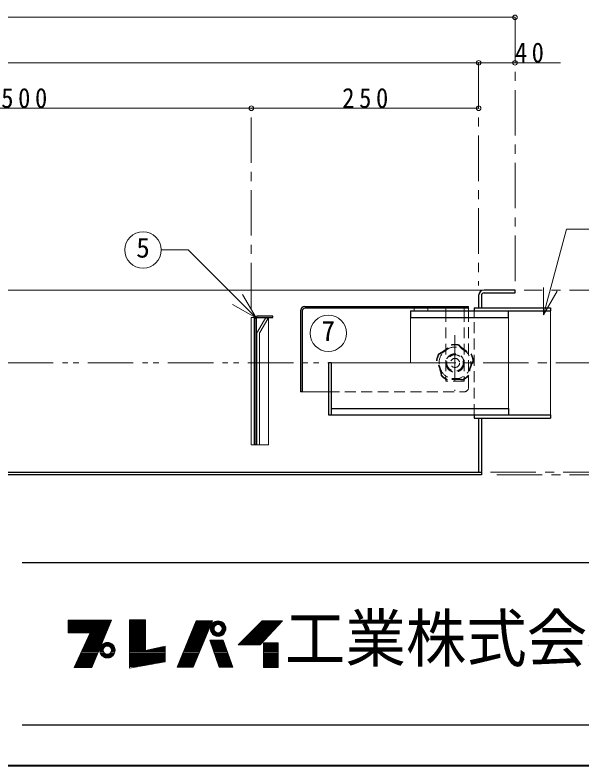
# Model space of a CAD drawing. Units: millimetres at full size, sheet at 1:10; details may follow other scales. Extents: x -2125 to 1925, y -1405 to 1405.
# Drawn here: x -108 to 516, y -1405 to -579 of the extents above; entities that cross this region are included whole.
import ezdxf
from ezdxf.enums import TextEntityAlignment as Align

# ---------------------------------------------------------------- set-up
doc = ezdxf.new("R2010")
doc.units = ezdxf.units.MM
doc.header["$LTSCALE"] = 10
doc.header["$PDMODE"] = 32
doc.header["$PDSIZE"] = 5
for name, pattern in [('CHAIN1', [8, 5, -1, 1, -1]), ('DASHED1', [1.8, 1.2, -0.6]), ('DOUBLE_CHAIN1', [8.8, 5, -1, 0.6, -0.6, 0.6, -1])]:
    doc.linetypes.add(name, pattern=pattern)
doc.layers.add('0-A', color=4, linetype='Continuous', lineweight=9)
doc.styles.add('ＭＳ ゴシック', font='')
doc.styles.get('ＭＳ ゴシック').set_extended_font_data('MS Gothic')

msp = doc.modelspace()

# ---------------------------------------------------------------- linework, layer by layer
at = {"layer": '0-A'}
for p, q in [((-1137.8, -581.98), (442.2, -581.98)), ((402.2, -631.98), (-1097.8, -631.98)), ((492.2, -631.98), (402.2, -631.98)), ((-347.8, -681.98), (152.2, -681.98)), ((152.2, -681.98), (402.2, -681.98)), ((408.2, -881.98), (-1103.8, -881.98)), ((331.2, -904.83), (331.2, -901.83)), ((346.2, -904.83), (346.2, -901.83)), ((155.2, -911.98), (156.36, -911.98)), ((170.95, -911.98), (170.95, -1051.98)), ((327.2, -911.83), (327.2, -961.98)), ((240.2, -961.98), (327.2, -961.98)), ((155.2, -1051.98), (155.95, -1051.98)), ((158.2, -1051.98), (157.45, -1051.98)), ((161.2, -1051.98), (170.95, -1051.98))]:
    msp.add_line(p, q, dxfattribs=at)
at = {"layer": '0-A', "linetype": 'CHAIN1'}
for p, q in [((442.2, -871.98), (442.2, -581.98)), ((402.2, -631.98), (402.2, -876.98)), ((152.2, -901.98), (152.2, -681.98)), ((792.2, -881.98), (452.2, -881.98)), ((376.2, -931.48), (376.2, -992.48)), ((327.2, -961.98), (692.2, -961.98)), ((415.2, -1081.98), (742.2, -1081.98)), ((792.2, -1084.98), (415.2, -1084.98))]:
    msp.add_line(p, q, dxfattribs=at)
at = {"layer": '0-A', "color": 7, "lineweight": 18}
for p, q in [((473.69, -909.03), (498.89, -814.97)), ((498.89, -814.97), (569.25, -814.97)), ((473.69, -909.03), (473.69, -879.03)), ((473.69, -909.03), (488.69, -883.05)), ((157.68, -912.52), (142.68, -886.54)), ((157.68, -912.52), (131.7, -897.52)), ((366.2, -904.83), (366.2, -901.83)), ((386.2, -904.83), (386.2, -901.83)), ((391.2, -904.83), (391.2, -901.83)), ((481.2, -1019.13), (481.2, -904.83)), ((152.2, -911.98), (155.2, -911.98)), ((152.2, -1051.98), (152.2, -911.98)), ((155.2, -911.98), (155.2, -1051.98)), ((159.01, -927.59), (168.02, -911.98)), ((435.2, -911.83), (435.2, -1012.13)), ((158.2, -1051.98), (158.2, -930.59)), ((161.2, -929.79), (161.2, -1051.98)), ((237.2, -993.83), (208.2, -993.83)), ((155.2, -1051.98), (152.2, -1051.98)), ((158.2, -1051.98), (161.2, -1051.98)), ((-49.37, -1245.18), (-1.96, -1245.18)), ((-49.37, -1245.6), (-2.13, -1245.6)), ((-49.37, -1246.23), (-2.39, -1246.23)), ((-23.33, -1296.84), (-1.7, -1244.55)), ((18.25, -1244.34), (18.25, -1297.47)), ((35.68, -1244.34), (18.25, -1244.34)), ((18.25, -1245.18), (35.68, -1245.18)), ((18.25, -1245.6), (35.68, -1245.6)), ((18.25, -1246.23), (35.68, -1246.23)), ((91.54, -1245.39), (70.54, -1296.42)), ((88.39, -1296.42), (109.6, -1245.39)), ((91.2, -1246.23), (109.25, -1246.23)), ((91.54, -1245.39), (109.6, -1245.39)), ((112.25, -1246.23), (119.14, -1246.23)), ((161.89, -1271.85), (186.46, -1245.39)), ((163.36, -1246.23), (185.68, -1246.23)), ((-49.37, -1246.86), (-2.65, -1246.86)), ((-49.37, -1247.49), (-2.91, -1247.49)), ((-49.37, -1248.33), (-3.26, -1248.33)), ((-3.52, -1248.96), (-49.37, -1248.96)), ((-49.37, -1249.59), (-3.78, -1249.59)), ((-49.37, -1250.22), (-4.04, -1250.22)), ((-49.37, -1250.85), (-4.3, -1250.85)), ((-49.37, -1251.48), (-4.56, -1251.48)), ((-49.37, -1251.9), (-4.74, -1251.9)), ((-49.37, -1252.74), (-5.09, -1252.74)), ((-49.37, -1253.37), (-5.35, -1253.37)), ((-49.37, -1254), (-5.61, -1254)), ((-49.37, -1254.63), (-5.87, -1254.63)), ((18.25, -1246.86), (35.68, -1246.86)), ((18.25, -1247.49), (35.68, -1247.49)), ((18.25, -1248.33), (35.68, -1248.33)), ((18.25, -1248.96), (35.68, -1248.96)), ((18.25, -1249.59), (35.68, -1249.59)), ((18.25, -1250.22), (35.68, -1250.22)), ((18.25, -1250.85), (35.68, -1250.85)), ((18.25, -1251.48), (35.68, -1251.48)), ((18.25, -1251.9), (35.68, -1251.9)), ((18.25, -1252.74), (35.68, -1252.74)), ((18.25, -1253.37), (35.68, -1253.37)), ((18.25, -1254), (35.68, -1254)), ((18.25, -1254.63), (35.68, -1254.63)), ((87.76, -1254.63), (105.76, -1254.63)), ((88, -1254), (106.02, -1254)), ((88.26, -1253.37), (106.29, -1253.37)), ((88.52, -1252.74), (106.55, -1252.74)), ((88.86, -1251.9), (106.9, -1251.9)), ((89.04, -1251.48), (107.07, -1251.48)), ((89.3, -1250.85), (107.33, -1250.85)), ((89.55, -1250.22), (107.59, -1250.22)), ((89.81, -1249.59), (107.86, -1249.59)), ((90.07, -1248.96), (108.12, -1248.96)), ((90.33, -1248.33), (108.38, -1248.33)), ((90.68, -1247.49), (108.73, -1247.49)), ((90.94, -1246.86), (108.97, -1246.86)), ((107.19, -1254), (111.19, -1254)), ((107.23, -1253.16), (111.27, -1253.16)), ((107.41, -1252.11), (111.61, -1252.11)), ((107.8, -1250.85), (112.48, -1250.85)), ((108.19, -1250.01), (113.61, -1250.01)), ((108.85, -1248.96), (122.54, -1248.96)), ((109.55, -1248.12), (121.83, -1248.12)), ((110.77, -1247.07), (120.61, -1247.07)), ((123.2, -1250.01), (117.77, -1250.01)), ((123.59, -1250.85), (118.91, -1250.85)), ((123.98, -1252.11), (119.78, -1252.11)), ((124.15, -1253.16), (120.11, -1253.16)), ((120.19, -1254), (124.19, -1254)), ((154.96, -1254.63), (177.88, -1254.63)), ((155.59, -1254), (178.47, -1254)), ((156.22, -1253.37), (179.11, -1253.37)), ((156.85, -1252.74), (179.64, -1252.74)), ((157.69, -1251.9), (180.42, -1251.9)), ((158.11, -1251.48), (180.81, -1251.48)), ((158.74, -1250.85), (181.39, -1250.85)), ((159.37, -1250.22), (181.98, -1250.22)), ((160, -1249.59), (182.56, -1249.59)), ((160.63, -1248.96), (183.15, -1248.96)), ((161.26, -1248.33), (183.73, -1248.33)), ((162.1, -1247.49), (184.51, -1247.49)), ((162.73, -1246.86), (185.1, -1246.86)), ((-49.37, -1255.26), (-6.13, -1255.26)), ((-49.37, -1255.89), (-6.39, -1255.89)), ((-49.37, -1256.52), (-6.65, -1256.52)), ((-49.37, -1257.15), (-6.91, -1257.15)), ((-49.37, -1257.78), (-7.17, -1257.78)), ((-25.01, -1258.62), (-49.37, -1258.62)), ((-42.65, -1296.84), (-25.01, -1258.62)), ((-8.99, -1262.19), (-26.66, -1262.19)), ((-8.73, -1261.56), (-26.36, -1261.56)), ((-8.39, -1260.72), (-25.98, -1260.72)), ((-8.13, -1260.09), (-25.69, -1260.09)), ((-7.78, -1259.25), (-25.3, -1259.25)), ((-7.52, -1258.62), (-25.01, -1258.62)), ((18.25, -1255.26), (35.68, -1255.26)), ((18.25, -1255.89), (35.68, -1255.89)), ((18.25, -1256.52), (35.68, -1256.52)), ((18.25, -1257.15), (35.68, -1257.15)), ((18.25, -1257.78), (35.68, -1257.78)), ((18.25, -1258.62), (35.68, -1258.62)), ((18.25, -1259.25), (35.68, -1259.25)), ((18.25, -1260.09), (35.68, -1260.09)), ((18.25, -1260.72), (35.68, -1260.72)), ((18.25, -1261.56), (35.68, -1261.56)), ((18.25, -1262.19), (35.68, -1262.19)), ((84.63, -1262.19), (102.62, -1262.19)), ((84.89, -1261.56), (102.88, -1261.56)), ((85.23, -1260.72), (103.23, -1260.72)), ((85.49, -1260.09), (103.49, -1260.09)), ((85.84, -1259.25), (103.84, -1259.25)), ((86.1, -1258.62), (104.1, -1258.62)), ((86.44, -1257.78), (104.45, -1257.78)), ((86.7, -1257.15), (104.71, -1257.15)), ((86.96, -1256.52), (104.98, -1256.52)), ((87.22, -1255.89), (105.24, -1255.89)), ((87.48, -1255.26), (105.5, -1255.26)), ((107.26, -1255.05), (111.32, -1255.05)), ((107.46, -1256.1), (111.71, -1256.1)), ((107.8, -1257.15), (112.48, -1257.15)), ((108.3, -1258.2), (114.08, -1258.2)), ((109.01, -1259.25), (122.38, -1259.25)), ((109.76, -1260.09), (121.62, -1260.09)), ((111.42, -1261.35), (119.96, -1261.35)), ((113.42, -1262.19), (117.97, -1262.19)), ((123.08, -1258.2), (117.31, -1258.2)), ((123.59, -1257.15), (118.91, -1257.15)), ((123.93, -1256.1), (119.67, -1256.1)), ((124.13, -1255.05), (120.07, -1255.05)), ((147.4, -1262.19), (170.86, -1262.19)), ((148.03, -1261.56), (171.45, -1261.56)), ((148.87, -1260.72), (172.23, -1260.72)), ((149.5, -1260.09), (172.81, -1260.09)), ((150.34, -1259.25), (173.59, -1259.25)), ((150.97, -1258.62), (174.18, -1258.62)), ((151.81, -1257.78), (174.96, -1257.78)), ((152.44, -1257.15), (175.54, -1257.15)), ((153.07, -1256.52), (176.13, -1256.52)), ((153.7, -1255.89), (176.71, -1255.89)), ((154.33, -1255.26), (177.3, -1255.26)), ((-30.63, -1270.8), (-12.56, -1270.8)), ((-12.12, -1269.75), (-30.14, -1269.75)), ((-11.69, -1268.7), (-29.66, -1268.7)), ((-11.34, -1267.86), (-29.27, -1267.86)), ((-28.79, -1266.81), (-10.91, -1266.81)), ((-10.56, -1265.97), (-28.4, -1265.97)), ((-10.21, -1265.13), (-27.95, -1265.13)), ((-27.53, -1264.08), (-9.78, -1264.08)), ((-9.43, -1263.24), (-27.14, -1263.24)), ((-11.03, -1270.8), (-1.19, -1270.8)), ((-9.04, -1269.75), (-3.18, -1269.75)), ((18.25, -1263.24), (35.68, -1263.24)), ((18.25, -1264.08), (35.68, -1264.08)), ((18.25, -1265.13), (35.68, -1265.13)), ((18.25, -1265.97), (35.68, -1265.97)), ((18.25, -1266.81), (35.68, -1266.81)), ((18.25, -1267.86), (35.68, -1267.86)), ((18.25, -1268.7), (35.68, -1268.7)), ((18.25, -1269.75), (35.68, -1269.75)), ((18.25, -1270.8), (35.68, -1270.8)), ((81.09, -1270.8), (99.04, -1270.8)), ((81.52, -1269.75), (99.48, -1269.75)), ((81.95, -1268.7), (99.91, -1268.7)), ((82.3, -1267.86), (100.26, -1267.86)), ((82.72, -1266.81), (100.7, -1266.81)), ((83.07, -1265.97), (101.05, -1265.97)), ((83.42, -1265.13), (101.4, -1265.13)), ((83.85, -1264.08), (101.83, -1264.08)), ((84.2, -1263.24), (102.18, -1263.24)), ((106.53, -1266.81), (121.23, -1266.81)), ((106.89, -1267.86), (121.62, -1267.86)), ((107.18, -1268.7), (121.93, -1268.7)), ((107.55, -1269.75), (122.31, -1269.75)), ((107.91, -1270.8), (122.7, -1270.8)), ((132.07, -1296.21), (121.15, -1266.6)), ((138.79, -1270.8), (162.87, -1270.8)), ((139.84, -1269.75), (163.84, -1269.75)), ((140.89, -1268.7), (164.82, -1268.7)), ((141.73, -1267.86), (165.6, -1267.86)), ((142.78, -1266.81), (166.57, -1266.81)), ((143.62, -1265.97), (167.35, -1265.97)), ((144.46, -1265.13), (168.13, -1265.13)), ((145.51, -1264.08), (169.11, -1264.08)), ((146.35, -1263.24), (169.89, -1263.24)), ((165.67, -1270.8), (181.63, -1270.8)), ((-15.86, -1278.78), (-34.31, -1278.78)), ((-15.42, -1277.73), (-33.83, -1277.73)), ((-33.44, -1276.89), (-15.08, -1276.89)), ((-14.64, -1275.84), (-32.96, -1275.84)), ((-14.12, -1274.58), (-32.37, -1274.58)), ((-13.69, -1273.53), (-31.89, -1273.53)), ((-13.34, -1272.69), (-31.5, -1272.69)), ((-12.9, -1271.64), (-31.02, -1271.64)), ((-14.61, -1277.73), (-10.61, -1277.73)), ((-14.57, -1276.89), (-10.53, -1276.89)), ((-14.54, -1278.78), (-10.48, -1278.78)), ((-14.39, -1275.84), (-10.19, -1275.84)), ((-14, -1274.58), (-9.32, -1274.58)), ((-13.5, -1273.53), (-7.72, -1273.53)), ((-12.95, -1272.69), (0.74, -1272.69)), ((-12.04, -1271.64), (-0.18, -1271.64)), ((1.28, -1273.53), (-4.49, -1273.53)), ((1.79, -1274.58), (-2.89, -1274.58)), ((2.18, -1275.84), (-2.02, -1275.84)), ((2.33, -1278.78), (-1.73, -1278.78)), ((2.35, -1276.89), (-1.69, -1276.89)), ((-1.61, -1277.73), (2.39, -1277.73)), ((18.25, -1271.64), (35.68, -1271.64)), ((18.25, -1272.69), (35.68, -1272.69)), ((18.25, -1273.53), (35.68, -1273.53)), ((18.25, -1274.58), (35.68, -1274.58)), ((18.25, -1275.84), (35.68, -1275.84)), ((18.25, -1276.89), (35.68, -1276.89)), ((18.25, -1277.73), (35.68, -1277.73)), ((18.25, -1278.78), (57.31, -1278.78)), ((57.31, -1277.73), (37.56, -1277.73)), ((57.31, -1276.89), (41.32, -1276.89)), ((57.31, -1275.84), (46.03, -1275.84)), ((57.31, -1274.58), (51.67, -1274.58)), ((77.8, -1278.78), (95.72, -1278.78)), ((78.23, -1277.73), (96.16, -1277.73)), ((78.58, -1276.89), (96.51, -1276.89)), ((79.01, -1275.84), (96.95, -1275.84)), ((79.53, -1274.58), (97.47, -1274.58)), ((79.96, -1273.53), (97.91, -1273.53)), ((80.31, -1272.69), (98.26, -1272.69)), ((80.74, -1271.64), (98.69, -1271.64)), ((108.2, -1271.64), (123.01, -1271.64)), ((108.57, -1272.69), (123.4, -1272.69)), ((108.86, -1273.53), (123.71, -1273.53)), ((109.23, -1274.58), (124.1, -1274.58)), ((109.66, -1275.84), (124.56, -1275.84)), ((110.03, -1276.89), (124.95, -1276.89)), ((110.32, -1277.73), (125.26, -1277.73)), ((110.69, -1278.78), (125.64, -1278.78)), ((137.74, -1271.85), (161.89, -1271.85)), ((165.67, -1271.64), (181.63, -1271.64)), ((165.67, -1272.69), (181.63, -1272.69)), ((165.67, -1273.53), (181.63, -1273.53)), ((165.67, -1274.58), (181.63, -1274.58)), ((165.67, -1275.84), (181.63, -1275.84)), ((165.67, -1276.89), (181.63, -1276.89)), ((165.67, -1277.73), (181.63, -1277.73)), ((165.67, -1278.78), (181.63, -1278.78)), ((-19.24, -1286.97), (-38.09, -1286.97)), ((-18.81, -1285.92), (-37.61, -1285.92)), ((-18.38, -1284.87), (-37.12, -1284.87)), ((-17.94, -1283.82), (-36.64, -1283.82)), ((-17.59, -1282.98), (-36.25, -1282.98)), ((-17.16, -1281.93), (-35.77, -1281.93)), ((-16.73, -1280.88), (-35.28, -1280.88)), ((-16.2, -1279.62), (-34.67, -1279.62)), ((-14.39, -1279.62), (-10.19, -1279.62)), ((-14, -1280.88), (-9.32, -1280.88)), ((-13.5, -1281.93), (-7.72, -1281.93)), ((-12.79, -1282.98), (0.58, -1282.98)), ((-12.04, -1283.82), (-0.18, -1283.82)), ((-10.72, -1284.87), (-1.5, -1284.87)), ((-8.38, -1285.92), (-3.83, -1285.92)), ((1.28, -1281.93), (-4.49, -1281.93)), ((1.79, -1280.88), (-2.89, -1280.88)), ((2.18, -1279.62), (-2.02, -1279.62)), ((18.25, -1279.62), (57.31, -1279.62)), ((18.25, -1280.88), (57.31, -1280.88)), ((18.25, -1281.93), (57.31, -1281.93)), ((18.25, -1282.98), (57.31, -1282.98)), ((18.25, -1283.82), (57.31, -1283.82)), ((18.25, -1284.87), (57.31, -1284.87)), ((18.25, -1285.92), (57.31, -1285.92)), ((18.25, -1286.97), (57.31, -1286.97)), ((74.43, -1286.97), (92.32, -1286.97)), ((74.86, -1285.92), (92.76, -1285.92)), ((75.3, -1284.87), (93.19, -1284.87)), ((75.73, -1283.82), (93.63, -1283.82)), ((76.07, -1282.98), (93.98, -1282.98)), ((76.51, -1281.93), (94.41, -1281.93)), ((76.94, -1280.88), (94.85, -1280.88)), ((77.46, -1279.62), (95.38, -1279.62)), ((110.98, -1279.62), (125.95, -1279.62)), ((111.41, -1280.88), (126.42, -1280.88)), ((111.78, -1281.93), (126.81, -1281.93)), ((112.12, -1282.98), (127.19, -1282.98)), ((112.44, -1283.82), (127.5, -1283.82)), ((112.8, -1284.87), (127.89, -1284.87)), ((113.17, -1285.92), (128.28, -1285.92)), ((113.53, -1286.97), (128.66, -1286.97)), ((165.67, -1279.62), (181.63, -1279.62)), ((165.67, -1280.88), (181.63, -1280.88)), ((165.67, -1281.93), (181.63, -1281.93)), ((165.67, -1282.98), (181.63, -1282.98)), ((165.67, -1283.82), (181.63, -1283.82)), ((165.67, -1284.87), (181.63, -1284.87)), ((165.67, -1285.92), (181.63, -1285.92)), ((165.67, -1286.97), (181.63, -1286.97)), ((-22.89, -1295.79), (-42.16, -1295.79)), ((-22.37, -1294.53), (-41.58, -1294.53)), ((-21.94, -1293.48), (-41.1, -1293.48)), ((-21.5, -1292.43), (-40.61, -1292.43)), ((-20.98, -1291.17), (-40.03, -1291.17)), ((-20.55, -1290.12), (-39.55, -1290.12)), ((-20.03, -1288.86), (-38.96, -1288.86)), ((-19.68, -1288.02), (-38.58, -1288.02)), ((18.25, -1288.02), (57.31, -1288.02)), ((18.25, -1288.86), (57.31, -1288.86)), ((18.25, -1290.12), (57.31, -1290.12)), ((18.25, -1291.17), (52.72, -1291.17)), ((18.25, -1292.43), (45.82, -1292.43)), ((18.25, -1293.48), (40.08, -1293.48)), ((18.25, -1294.53), (34.34, -1294.53)), ((18.25, -1295.79), (27.44, -1295.79)), ((70.8, -1295.79), (88.65, -1295.79)), ((71.32, -1294.53), (89.18, -1294.53)), ((71.75, -1293.48), (89.61, -1293.48)), ((72.18, -1292.43), (90.05, -1292.43)), ((72.7, -1291.17), (90.57, -1291.17)), ((73.13, -1290.12), (91.01, -1290.12)), ((73.65, -1288.86), (91.53, -1288.86)), ((74, -1288.02), (91.88, -1288.02)), ((113.9, -1288.02), (129.05, -1288.02)), ((114.19, -1288.86), (129.36, -1288.86)), ((114.63, -1290.12), (129.83, -1290.12)), ((115.06, -1291.17), (130.21, -1291.17)), ((115.43, -1292.43), (130.68, -1292.43)), ((115.79, -1293.48), (131.07, -1293.48)), ((116.16, -1294.53), (131.45, -1294.53)), ((116.6, -1295.79), (131.92, -1295.79)), ((165.67, -1288.02), (181.63, -1288.02)), ((165.67, -1288.86), (181.63, -1288.86)), ((165.67, -1290.12), (181.63, -1290.12)), ((165.67, -1291.17), (181.63, -1291.17)), ((165.67, -1292.43), (181.63, -1292.43)), ((165.67, -1293.48), (181.63, -1293.48)), ((165.67, -1294.53), (181.63, -1294.53)), ((165.67, -1295.79), (181.63, -1295.79)), ((-42.65, -1296.84), (-23.33, -1296.84)), ((88.39, -1296.42), (70.54, -1296.42)), ((116.74, -1296.21), (132.07, -1296.21))]:
    msp.add_line(p, q, dxfattribs=at)
at = {"layer": '0-A', "color": 5, "lineweight": 25}
for p, q in [((402.2, -887.98), (402.2, -901.48)), ((405.2, -887.98), (405.2, -901.48)), ((408.2, -884.98), (442.2, -884.98)), ((206.2, -904.83), (206.2, -993.83)), ((208.2, -904.83), (208.2, -993.83)), ((211.2, -899.83), (391.2, -899.83)), ((391.2, -901.83), (211.2, -901.83)), ((327.2, -904.83), (327.2, -911.83)), ((327.2, -904.83), (481.2, -904.83)), ((391.2, -901.83), (391.2, -899.83)), ((397.2, -901.48), (481.2, -901.48)), ((397.2, -901.48), (397.2, -904.83)), ((435.2, -911.83), (435.2, -904.83)), ((481.2, -901.48), (481.2, -904.83)), ((155.95, -1051.98), (155.95, -913.48)), ((157.45, -913.48), (157.45, -1051.98)), ((158.89, -911.98), (175.95, -911.98)), ((175.95, -910.48), (158.95, -910.48)), ((175.95, -911.98), (175.95, -910.48)), ((327.2, -911.83), (435.2, -911.83)), ((240.2, -961.98), (237.2, -961.98)), ((237.2, -961.98), (237.2, -1019.13)), ((240.2, -961.98), (240.2, -1019.13)), ((208.2, -993.83), (206.2, -993.83)), ((240.2, -1012.13), (435.2, -1012.13)), ((435.2, -1012.13), (435.2, -1019.13)), ((237.2, -1019.13), (481.2, -1019.13)), ((397.2, -1019.13), (397.2, -1022.48)), ((397.2, -1022.48), (481.2, -1022.48)), ((402.2, -1022.48), (402.2, -1081.98)), ((481.2, -1019.13), (481.2, -1022.48)), ((157.45, -1051.98), (155.95, -1051.98)), ((-1100.8, -1081.98), (405.2, -1081.98))]:
    msp.add_line(p, q, dxfattribs=at)
at = {"layer": '0-A', "linetype": 'DASHED1'}
for p, q in [((366.2, -904.83), (366.2, -981.98)), ((386.2, -904.83), (386.2, -981.98)), ((391.2, -988.71), (391.2, -904.83)), ((386.2, -981.98), (366.2, -981.98)), ((237.2, -993.83), (386.2, -993.83))]:
    msp.add_line(p, q, dxfattribs=at)
at = {"layer": '0-A', "color": 7, "linetype": 'DASHED1', "lineweight": 18}
msp.add_line((397.2, -1019.13), (397.2, -904.83), dxfattribs=at)
at = {"layer": '0-A', "linetype": 'DOUBLE_CHAIN1'}
msp.add_line((-1083.55, -961.98), (237.2, -961.98), dxfattribs=at)
at = {"layer": '0-A', "color": 6, "lineweight": 25}
for p, q in [((-99.8, -1181.41), (1880.2, -1181.41)), ((1880.2, -1359.98), (-99.8, -1359.98))]:
    msp.add_line(p, q, dxfattribs=at)
at = {"layer": '0-A', "color": 1, "lineweight": 40}
msp.add_line((1925.2, -1404.98), (-2124.8, -1404.98), dxfattribs=at)
at = {"layer": '0-A', "color": 7, "lineweight": 18}
for points in [[(157.68, -912.52), (82.93, -837.76), (53.14, -837.76)], [(168.02, -911.98), (170.27, -913.28), (161.61, -928.29)], [(-49.37, -1258.62), (-49.37, -1244.55), (-1.7, -1244.55)], [(18.25, -1297.47), (57.31, -1290.33), (57.31, -1273.32), (35.68, -1278.15), (35.68, -1244.34)], [(137.74, -1271.85), (164.2, -1245.39), (186.46, -1245.39)], [(116.74, -1296.21), (106.45, -1266.6), (121.15, -1266.6)]]:
    msp.add_lwpolyline(points, dxfattribs=at)
at = {"layer": '0-A', "color": 5, "lineweight": 25}
for points in [[(442.2, -884.98), (442.2, -881.98), (408.2, -881.98)], [(405.2, -1022.48), (405.2, -1084.98), (-1100.8, -1084.98)]]:
    msp.add_lwpolyline(points, dxfattribs=at)
at = {"layer": '0-A', "color": 7, "lineweight": 18}
msp.add_lwpolyline([(165.67, -1269.75), (165.67, -1296.84), (181.63, -1296.84), (181.63, -1269.75)], close=True, dxfattribs=at)
for centre, radius in [((33.14, -837.76), 20), ((236.84, -929.29), 20), ((115.69, -1254), 8.5), ((115.69, -1254), 4.5), ((-6.11, -1277.73), 8.5), ((-6.11, -1277.73), 4.5)]:
    msp.add_circle(centre, radius, dxfattribs=at)
at = {"layer": '0-A', "linetype": 'DASHED1'}
for radius in [17.5, 10, 9, 5]:
    msp.add_circle((376.2, -961.98), radius, dxfattribs=at)
at = {"layer": '0-A', "color": 5, "lineweight": 25}
for centre, radius, start in [((408.2, -887.98), 6, 90), ((408.2, -887.98), 3, 90), ((211.2, -904.83), 5, 90), ((211.2, -904.83), 3, 90), ((158.95, -913.48), 3, 92.27697), ((158.95, -913.48), 1.5, 92.27697)]:
    msp.add_arc(centre, radius, start, 180, dxfattribs=at)
at = {"layer": '0-A', "color": 7, "lineweight": 18}
for centre, radius, start, end in [((158.95, -913.48), 3, 90, 92.27697), ((164.2, -930.59), 6, 150, 180), ((164.2, -929.79), 3, 150, 180)]:
    msp.add_arc(centre, radius, start, end, dxfattribs=at)
at = {"layer": '0-A', "linetype": 'DASHED1'}
for centre, radius, start, end in [((333.32, -902.96), 54.95, 297.11306, 314.88694), ((349.12, -924.71), 29.07, 289.44958, 322.55042), ((376.2, -961.98), 20.5, 78.46304, 101.53696), ((376.2, -961.98), 20, 78.46304, 101.53696), ((403.29, -924.71), 29.07, 217.44958, 250.55042), ((419.08, -902.96), 54.95, 225.11306, 242.88694), ((376.2, -961.98), 20.5, 150.46304, 173.53696), ((376.2, -961.98), 20, 150.46304, 173.53696), ((376.2, -961.98), 20, 6.46304, 29.53696), ((376.2, -961.98), 20.5, 6.46304, 29.53696), ((306.82, -984.52), 54.95, 9.11306, 26.88694), ((332.38, -976.22), 29.07, 1.44958, 34.55042), ((420.02, -976.22), 29.07, 145.44958, 178.55042), ((445.58, -984.52), 54.95, 153.11306, 170.88694), ((376.2, -961.98), 20.5, 222.46304, 245.53696), ((376.2, -961.98), 20, 222.46304, 245.53696), ((376.2, -1034.93), 54.95, 81.11306, 98.88694), ((376.2, -1008.06), 29.07, 73.44958, 106.55042), ((376.2, -961.98), 20, 294.46304, 317.53696), ((376.2, -961.98), 20.5, 294.46304, 317.53696), ((386.2, -988.71), 5, 270, 0)]:
    msp.add_arc(centre, radius, start, end, dxfattribs=at)
at = {"layer": '0-A'}
for p in [(442.2, -581.98), (402.2, -631.98), (442.2, -631.98), (152.2, -681.98), (402.2, -681.98)]:
    msp.add_point(p, dxfattribs=at)

# ---------------------------------------------------------------- texts
at = {"layer": '0-A', "color": 7, "style": 'ＭＳ ゴシック'}
for s, p in [('5', (25.64, -852.76)), ('7', (229.34, -944.29))]:
    msp.add_text(s, height=21.99, dxfattribs=at).set_placement(p, align=Align.BOTTOM_LEFT)
at = {"layer": '0-A', "color": 7, "style": 'ＭＳ ゴシック', "width": 0.95}
msp.add_text('工業株式会社', height=51.32, dxfattribs=at).set_placement((189.13, -1305.7), align=Align.BOTTOM_LEFT)
at = {"layer": '0-A', "color": 7, "char_height": 21.99, "attachment_point": 7, "style": 'ＭＳ ゴシック'}
for s, insert in [('\\T1.36;\\W0.9;40', (442.2, -631.98)), ('\\T1.38;\\W0.9;500', (-122.8, -681.98)), ('\\T1.38;\\W0.9;250', (252.2, -681.98))]:
    msp.add_mtext(s, dxfattribs=dict(at, insert=insert))

doc.saveas('drawing.dxf')
